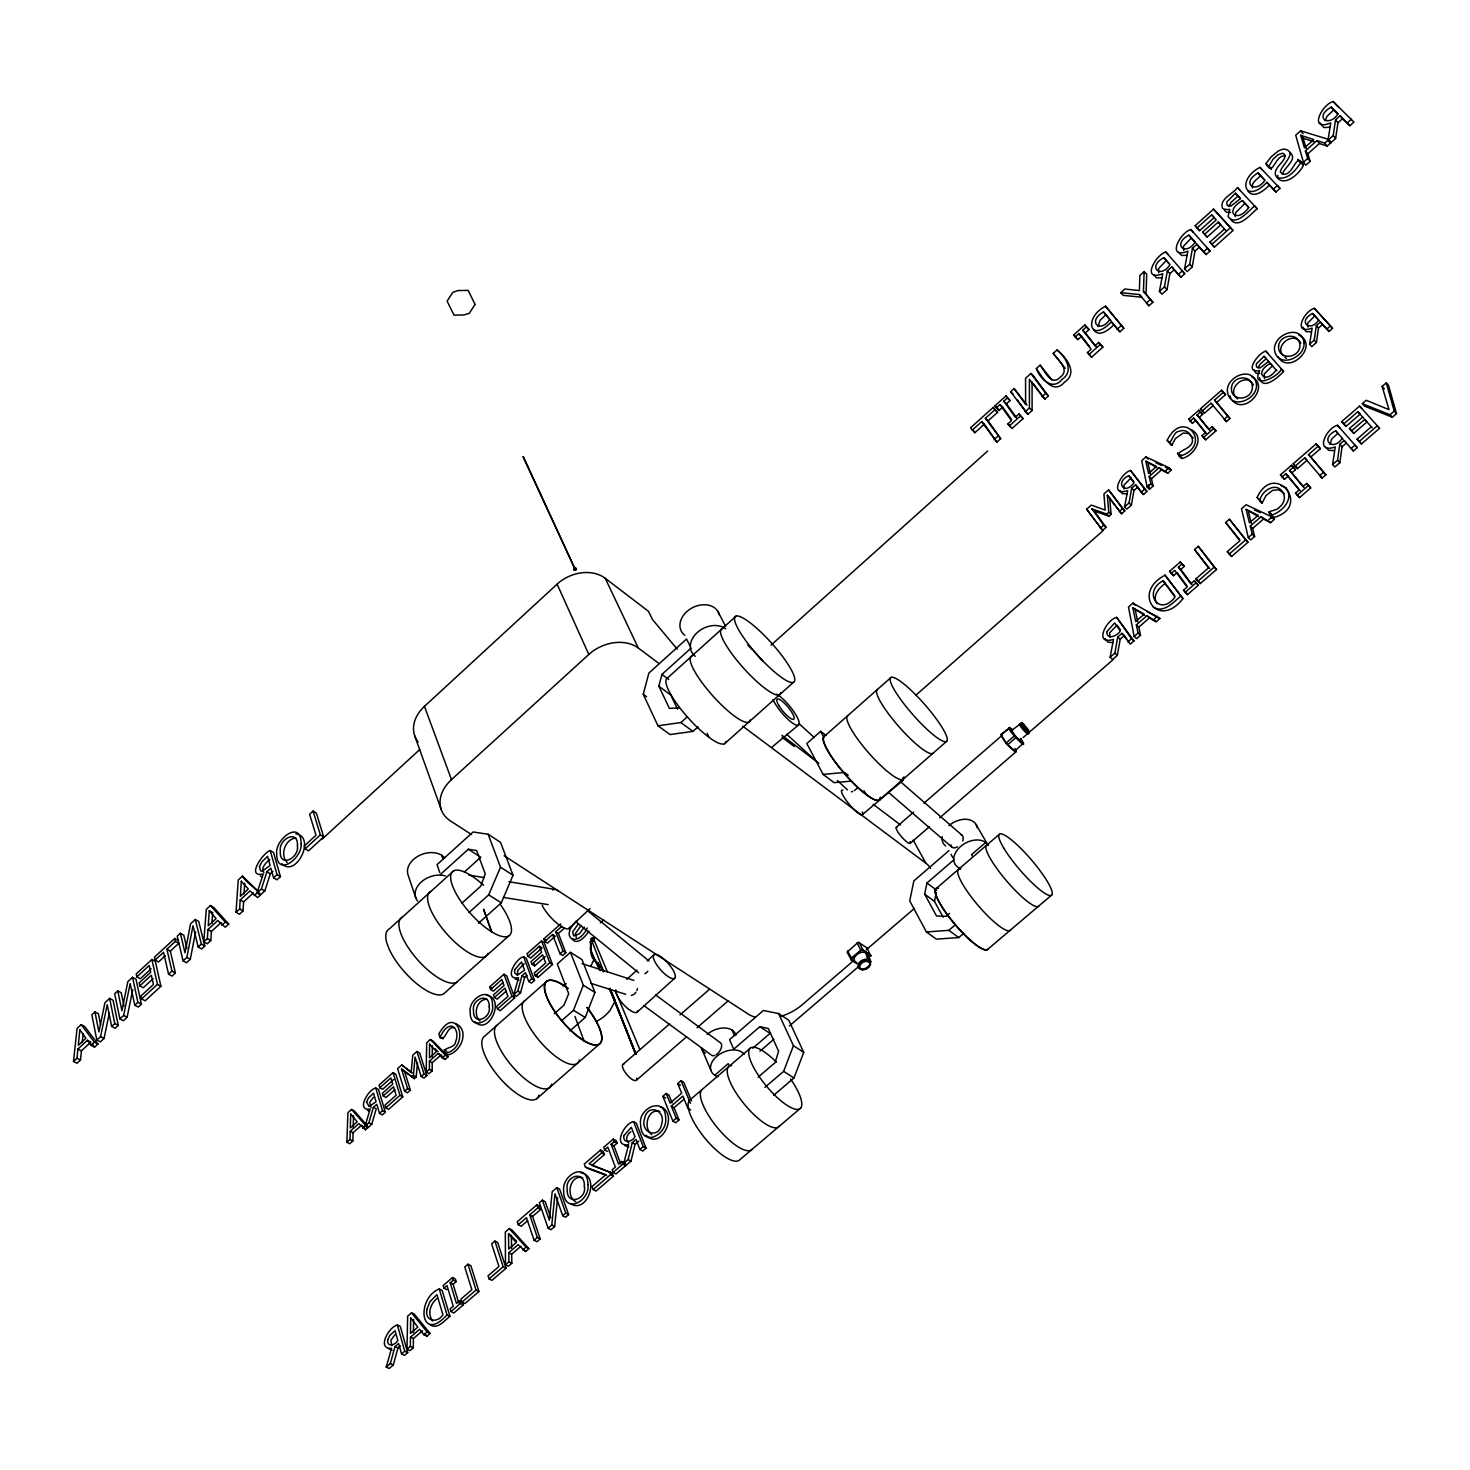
<?xml version="1.0" encoding="UTF-8"?>
<svg xmlns="http://www.w3.org/2000/svg" width="1470" height="1470" viewBox="0 0 1470 1470"><rect width="100%" height="100%" fill="white"/><g stroke="black" fill="none" stroke-linecap="round" stroke-linejoin="round"><path stroke-width="1.5" d="M432.198 1070.84L432.235 1062.681L440.926 1055.001L445.061 1059.466L448.129 1056.765L433.135 1041.128L430.379 1039.529L426.667 1042.818L426.208 1072.089L429.001 1073.67L432.198 1070.84L429.424 1069.26L429.46 1061.101L438.152 1053.402L440.926 1055.001M432.272 1057.114L432.345 1045.721M407.006 1349.258L410.369 1346.373L410.461 1337.149L419.611 1329.303L423.911 1334.76L426.851 1336.175L430.067 1333.419L414.466 1314.254L411.526 1312.82L407.631 1316.183L407.006 1349.258L409.965 1350.654L413.327 1347.788L413.401 1338.564L422.551 1330.717M413.456 1332.629L413.603 1319.38M867.778 959.543L867.741 961.601L869.156 960.388L865.591 951.862L867.778 959.543L870.865 961.582L869.45 962.795L870.387 960.259L867.686 953.332L866.988 953.956M365.497 1129.787L361.62 1125.175L353.057 1132.745L352.855 1140.977L349.695 1143.752L346.865 1142.264L350.007 1139.47L350.227 1131.238L358.79 1123.65L365.497 1129.787L371.763 1124.256L376.21 1108.839L373.398 1107.314L368.933 1122.731L362.667 1128.28M353.186 1127.435L353.517 1115.583M592.924 938.43L590.958 938.632L592.722 940.506M1325.076 120.797L1327.006 116.295L1333.639 110.066L1337.773 114.054M346.865 1142.264L347.912 1112.68L351.569 1109.446L354.38 1110.953L367.114 1125.505M1144.156 271.582L1143.439 291.299L1150.33 299.549L1146.416 303.059L1149.007 305.76L1152.903 302.25L1146.012 294L1146.729 274.302L1144.156 271.582L1139.875 275.441L1139.379 290.582L1124.77 289.02L1120.691 292.695L1123.282 295.378L1141.914 297.216L1139.323 294.514L1120.691 292.695M253.41 892.896L243.561 901.937L243.064 910.922L239.445 914.248L236.027 912.264L239.647 908.938L240.18 899.952L250.029 890.893L257.617 897.564L264.802 890.967L270.315 873.768L272.942 871.361M244.038 893.98L244.681 883.213M870.663 956.143L870.865 955.518M203.779 941.866L207.38 938.577L207.968 929.536L217.762 920.532L225.259 927.258L228.714 924.079L213.83 907.541L210.43 905.575L206.278 909.415L203.779 941.866L207.215 943.813L210.798 940.506L211.404 931.484L221.18 922.499M1258.099 367.941L1260.047 364.211L1266.24 358.625L1264.053 356.273L1256.28 363.935L1256.538 366.986L1260.011 367.996L1268.573 361.473M211.937 923.491L212.672 912.668L209.273 910.702L208.225 925.861L216.108 918.621L209.273 910.702M236.027 912.264L238.232 879.96L242.44 876.102L257.728 890.802M1020.566 738.381C1034.182 759.126 996.899 718.334 1012.83 729.984M1228.865 206.517L1231.052 202.401L1237.997 196.024L1240.496 198.707M412.335 1072.898L401.751 1064.923L397.598 1068.598L404.581 1091.218L407.374 1092.78L410.387 1090.115L407.594 1088.553L401.549 1069.057L414.356 1078.631L416.175 1077.014L417.48 1062.718M411.563 1077.069L413.382 1075.452L415.091 1057.059L421.228 1076.499L424.021 1078.061L426.851 1075.562L419.685 1053.053L416.91 1051.473L412.813 1055.111L411.104 1072.622L401.751 1064.923M1023.175 743.802L1014.98 736.341L1009.78 727.485M594.358 958.642L590.462 949.087L591.013 943.446L590.775 951.917M589.966 942.049C591.951 942.784 587.835 956.823 595.956 961.38M73.5 1061.45L77.01 1058.235L77.91 1049.029L87.447 1040.282L90.938 1042.083L81.42 1050.83L80.519 1060.035L77.01 1063.251L73.5 1061.45L77.102 1028.375L81.162 1024.645L84.635 1026.464L97.957 1044.049L94.594 1047.136L91.085 1045.317L87.447 1040.282M82.228 1042.689L83.129 1033.869M548.108 1228.203L551.783 1225.043L554.999 1193.769L562.698 1215.69L565.546 1217.234L568.614 1214.606L559.666 1189.248L556.818 1187.687L552.205 1191.655L549.321 1220.229L542.375 1200.126L539.343 1202.754L548.108 1228.203L550.956 1229.728L554.631 1226.586L557.608 1197.554M1332.592 464.538L1337.571 460.239L1339.758 444.326L1344.131 440.541L1346.41 443.003L1342.055 446.788L1339.868 462.683L1334.889 466.982L1332.592 464.538L1335.274 446.898C1313.978 454.377 1325.885 428.101 1337.479 425.271L1339.776 427.733M1309.586 344.2L1314.217 340.121L1316.348 325.605L1320.428 322.022L1329.009 331.448L1332.592 328.288L1314.327 308.351C1303.78 310.997 1292.185 335.583 1312.159 328.086L1309.586 344.2L1311.755 346.608L1316.403 342.528L1318.516 328.012L1322.577 324.429L1329.009 331.448M1324.746 143.141L1333.198 135.571L1335.532 119.842L1340.144 115.726L1349.883 125.722L1353.944 122.102L1333.161 101.522C1321.42 104.719 1308.153 132.3 1330.809 122.819L1327.961 140.275L1330.387 143.196L1331.269 142.406L1328.825 139.485L1300.638 130.793L1295.731 135.203L1303.431 162.251L1305.893 165.154L1310.138 161.351L1307.841 153.835L1305.397 150.951L1316.936 140.587L1324.746 143.141L1327.189 146.063L1335.624 138.492L1337.957 122.782L1342.551 118.666L1349.883 125.722M603.527 971.174L591.234 939.22L591.969 938.007L593.31 938.172L607.349 971.78M1110.126 657.274L1114.903 653.139L1117.733 636.988L1121.922 633.35L1130.338 644.117L1134.013 640.938L1116.63 617.345C1106.359 619.605 1093.11 645.569 1113.488 639.376L1110.126 657.274L1112.606 659.479L1117.365 655.344L1120.195 639.193L1124.385 635.573L1126.755 638.991M1184.563 268.845L1189.671 264.269L1192.446 248.338L1196.929 244.314L1206.098 254.586L1210.049 251.039L1190.865 229.559C1180.134 232.242 1165.82 259.786 1187.889 251.168L1184.563 268.845L1187.117 271.582L1192.225 267.025L1194.981 251.094L1199.465 247.07M1159.389 291.427L1164.46 286.87L1167.309 270.903L1171.774 266.897L1180.851 277.205L1184.783 273.696L1165.875 252.05C1155.31 254.641 1140.812 282.166 1162.788 273.714L1159.389 291.427L1161.961 294.147L1167.033 289.59L1169.881 273.64L1174.328 269.635M1124.568 506.911L1129.034 502.961L1131.661 488.224L1135.593 484.751L1143.531 494.471L1146.986 491.421L1130.559 470.492C1121.077 472.642 1108.398 497.044 1127.674 490.557L1124.568 506.911L1126.865 509.098L1131.349 505.166L1133.958 490.429L1137.89 486.974M183.07 960.884L186.874 957.393L192.993 925.751L198.174 947.011L201.611 948.959L204.789 946.037L198.726 921.433L195.308 919.503L190.53 923.895L185 952.78L180.351 933.266L177.227 936.169L183.07 960.884L186.506 962.795L190.31 959.304L195.583 931.907M124.013 1005.976L121.238 992.764L117.784 990.909L114.678 993.757L119.878 1018.875L123.37 1020.731L127.118 1017.277L132.741 989.696M943.17 917.298L934.479 901.386L936.28 892.51M119.878 1018.875L123.645 1015.439L130.168 983.595L134.781 1005.204L138.272 1007.06L141.396 1004.175L135.993 979.185L132.539 977.311L127.817 981.666L121.918 1010.735L117.784 990.909M949.565 913.44L946.257 916.269L936.537 916.03L924.648 894.128L926.927 883.011L954.03 859.711M573.778 569.423L574.935 568.082M96.818 1040.043L100.566 1036.626L107.236 1004.69L111.646 1026.428L115.138 1028.265L118.261 1025.398L113.08 1000.261L109.625 998.406L104.94 1002.742L98.894 1031.885L94.944 1011.948L91.857 1014.778L96.818 1040.043L100.328 1041.862L104.058 1038.445L109.368 1012.922M870.571 956.253L870.534 954.894L861.861 949.381L851.038 958.256L851.369 959.947L847.051 952.156L858.241 942.233L867.006 947.838L866.657 949.436M623.831 1163.211L628.168 1159.499L632.247 1142.704L636.051 1139.434L639.909 1149.43L642.721 1151.047L646.047 1148.18L636.326 1123.245L633.533 1121.61C624.144 1123.062 612.126 1147.298 628.554 1144.634L623.831 1163.211L626.661 1164.828L630.979 1161.116L635.04 1144.322L638.844 1141.069M679.25 707.952L669.383 708.375L658.854 686.214L661.941 674.418L691.084 648.105M698.048 726.823L692.94 731.399L670.026 734.541L657.954 725.776L643.254 694.281L648.876 673.076L686.563 639.009L690.183 646.286M513.82 994.62L517.826 991.092L521.942 975.786L525.47 972.681L528.704 981.464L531.442 983.118L534.529 980.398L526.352 958.458L523.651 956.768C515.639 958.036 503.365 980.637 518.542 977.697L513.82 994.62L516.54 996.293L520.545 992.746L524.661 977.458L527.013 975.382M386.224 1367.1L390.34 1363.554L395.007 1346.575L398.627 1343.47L401.549 1353.944L404.507 1355.34L407.704 1352.602L400.318 1326.418L397.378 1325.021C388.852 1326.638 376.265 1349.46 391.553 1348.321L386.224 1367.1L389.201 1368.478L393.317 1364.95L397.966 1347.972L400.373 1345.895M522.989 456.729L575.211 569.441L523.412 456.711M254.218 895.579L261.421 888.964L266.934 871.747L270.866 868.145L273.585 877.792L276.966 879.813L280.421 876.634L273.567 852.545L270.223 850.505C264.085 851.7 245.031 877.902 263.24 874.025L256.938 893.062L260.337 895.065C259.933 891.151 245.435 882.276 242.44 876.102M1259.772 500.7C1261.499 490.3 1277.062 480.874 1283.292 493.13C1285.864 497.834 1283.733 503.677 1279.764 506.911C1275.335 512.754 1262.326 508.877 1273.773 517.532C1312.894 506.544 1274.214 460.33 1257.126 497.448L1262.105 503.089L1265.982 495.629L1272.542 490.374L1278.661 489.73L1284.21 493.424M1179.748 456.251C1214.146 445.63 1183.662 406.675 1167.18 440.247C1171.443 447.854 1172.509 431.114 1179.179 431.353C1183.571 429.075 1188.918 431.555 1190.92 435.855C1199.63 450.316 1168.246 450.224 1182.009 458.511C1194.063 455.718 1205.676 437.619 1191.49 429.773M1169.495 443.187L1171.755 445.447L1175.412 438.556L1183.313 432.988L1188.771 433.577L1193.181 438.133M1282.685 173.625C1284.67 166.955 1297.992 159.385 1290.054 152.457M764.933 1087.341L783.62 1071.373L793.433 1045.685L778.604 1013.565L763.371 1010.496L729.543 1039.639L733.714 1049.176L759.825 1026.721L768.277 1028.467L778.622 1051.215L775.039 1062.7L758.097 1077.179M773.643 1095.315L793.984 1077.969L803.722 1052.355L788.82 1020.272L778.604 1013.565M569.901 1030.874L585.207 1017.479L594.946 992.452L582.01 959.634L570.47 952.339L557.295 963.989L568.706 993.702L563.947 1005.223L554.282 1013.73M561.558 1020.768L573.484 1010.313L583.314 985.194L570.47 952.339M1268.757 166.386L1273.222 158.98L1278.165 154.626L1282.869 153.174L1285.184 155.195C1284.798 162.802 1274.104 166.606 1275.372 174.783C1282.41 189.207 1299.021 174.562 1303.467 165.283C1295.695 150.16 1294.059 176.437 1282.667 174.177L1280.315 172.137C1281.031 165.118 1298.782 152.145 1284.394 149.04A12.826 8.011 -40.4 0 0 1278.091 151.171L1271.366 156.647L1265.982 163.519C1273.277 178.348 1274.802 153.872 1285.331 156.059M454.653 1027.751C446.402 1025.417 446.035 1041.862 440.026 1037.489C442.341 1032.712 445.649 1025.876 451.896 1026.152C457.537 1028.577 457.868 1036.644 455.626 1041.624C455.204 1049.139 441.257 1046.713 445.226 1053.31L448.001 1054.89C460.827 1052.281 469.812 1030.837 456.398 1023.928M478.43 923.27L501.288 902.837L513.03 875.256L500.553 842.365L488.15 834.28L473.138 831.965L437.013 864.636L439.75 872.463M469.04 912.466L488.683 894.862L500.517 867.19L488.15 834.28M574.421 568.614L573.943 570.029L575.284 570.268M576.295 569.643L575.909 568.265M576.497 569.717L575.303 568.21M590.995 965.9L594.174 959.01L600.128 970.733M584.399 927.147L579.419 933.762L573.667 935.912L572.602 931.998L578.169 924.097M594.413 941.094L593.457 940.984M870.644 955.647L866.896 947.746M577.287 920.514C558.453 936.721 577.067 949.363 587.247 927.919M1301.005 162.398C1296.025 169.73 1287.904 180.534 1277.724 177.576L1277.669 175.389M588.974 931.043C586.015 935.857 577.177 946.294 572.032 938.852M594.064 939.771L594.909 937.786L592.759 938.338M580.852 925.824L575.303 933.707L576.369 937.639M591.822 939.165L590.481 941.7L592.612 941.149M1016.064 737.462L1007.63 744.812L1006.086 743.048L1000.923 734.43L1009.982 727.632M373.38 1097.355L369.595 1102.408L371.083 1107.829M394.879 1334.797L390.873 1340.144L391.81 1345.803M630.851 1131.735C627.175 1134.068 624.511 1140.169 628.921 1143.145M568.798 928.581L590.021 908.552M870.35 955.188L861.751 949.877L851.259 959.855M590.977 951.77L595.644 961.545L601.708 967.756L595.644 961.527L597.922 962.795M418.105 741.982A36.971 27.893 -20.8 0 1 424.462 706.353L557.112 584.16A35.133 27.14 -24.5 0 1 605.236 578.298L648.454 611.299L652.459 619.495L677.155 649.097M153.156 978.634L143.27 987.73L139.797 985.855L151.373 975.216L153.431 984.496L140.991 995.943L141.635 998.92L145.107 1000.794L160.928 986.26L155.324 961.398L151.888 959.487L136.214 973.93L136.839 976.87L140.293 978.744L151.098 968.803M178.09 940.433L174.673 938.503L154.423 957.172L155.067 960.075L158.503 961.968L165.265 955.757M313.055 811.054L309.6 814.233L315.995 835.236L304.308 845.967L305.154 848.815L308.516 850.873L323.694 836.944L316.381 813.13L313.055 811.054L320.35 834.868L323.694 836.944M136.839 976.87L149.205 965.496L150.712 972.276L139.172 982.897L139.797 985.855M155.067 960.075L163.537 952.284L168.554 974.187L172.008 976.098L175.389 972.993L170.318 951.108L166.882 949.216L175.353 941.406L174.673 938.503M170.318 951.108L178.789 943.317L175.353 941.406M269.8 859.454C266.272 862.541 260.337 867.576 263.902 872.684M437.435 1298.175C430.526 1303.247 426.906 1313.904 432.768 1321.071M91.085 1045.317L94.447 1042.23L97.957 1044.049M111.646 1026.428L114.77 1023.561L109.625 998.406M134.781 1005.204L137.923 1002.319L132.539 977.311M141.635 998.92L157.474 984.385L151.888 959.487M168.554 974.187L171.953 971.082L166.882 949.216M198.174 947.011L201.353 944.089L195.308 919.503M221.841 925.291L225.296 922.113L228.714 924.079M273.585 877.792L277.04 874.613L270.223 850.505M305.154 848.815L320.35 834.868M322.15 839.094L419.74 749.571M471.539 834.592L450.408 820.885A38.147 28.114 -21.1 0 1 451.492 779.614L588.808 654.462A36.272 27.379 -24.7 0 1 638.329 648.049L658.468 663.117M626.771 979.387L636.969 970.145M647.167 960.884L653.985 954.728M440.43 874.411L468.324 849.237L476.629 850.56L485.229 873.897L480.745 886.226L462.003 903.058M453.954 870.607L389.311 928.93A42.465 15.711 48.4 0 0 402.357 969.391A42.465 15.711 48.4 0 0 443.683 993.849L508.877 935.784M736.121 616.095L667.784 677.743A43.659 10.547 48.2 0 0 689.614 719.455A43.659 10.547 48.2 0 0 726.088 741.339M464.41 871.967L480.763 857.23L468.324 849.237M637.135 1012.15L674.675 978.285A15.674 4.961 48.4 0 0 662.437 957.907A15.674 4.961 48.4 0 0 655.822 963.383A15.674 4.961 48.4 0 0 674.675 978.285M981.648 421.688L996.88 442.102L1000.666 438.703L988.097 420.824L997.579 412.298L993.224 407.41L970.531 427.825L974.886 432.713L984.349 424.205L981.648 421.688L972.166 430.214M996.421 407.87L1000.041 404.617L1002.724 407.153L999.104 410.406L994.97 405.83L1005.958 395.944L1010.092 400.52L1006.491 403.772L1016.707 417.994M1032.069 381.943L1032.105 410.534L1027.824 414.356L1010.607 391.755L1014.135 388.594L1027.034 405.205M1032.105 410.534L1029.423 407.962L1029.404 379.37L1044.784 399.142L1048.367 395.944L1033.594 376.044L1030.929 373.472L1025.564 378.304L1025.637 404.397L1014.135 388.594M1040.154 365.166C1044.435 370.918 1051.564 386.757 1060.237 377.22C1070.454 369.944 1057.922 359.544 1053.218 353.406L1057.022 349.989C1066.099 357.026 1074.221 371.451 1061.965 379.481C1052.483 391.222 1040.19 379.021 1036.368 368.584L1040.154 365.166L1052.116 380.142M1075.231 336.979L1078.906 333.672L1081.534 336.299L1077.859 339.607L1073.688 334.995L1084.842 324.962L1089.013 329.574L1085.356 332.863L1096.216 346.681M1105.587 306.293C1083.721 316.785 1088.976 344.697 1111.485 321.856L1119.938 331.797L1123.833 328.325L1105.587 306.293L1123.833 328.325M1197.113 227.887L1211.611 214.84L1214.128 217.633L1199.649 230.661L1195.165 225.7L1213.559 209.144L1232.999 230.478L1214.404 247.144L1209.865 242.146L1224.492 229.026M1257.199 208.777L1237.501 187.59C1233.348 193.709 1218.612 199.24 1222.654 208.519C1231.419 211.956 1230.537 204.697 1228.038 216.457C1235.737 227.335 1248.765 210.504 1254.7 205.947L1257.199 208.777C1251.264 213.352 1238.236 230.147 1230.555 219.269M1279.947 188.399L1259.992 167.359C1236.49 179.322 1244.667 205.377 1266.938 182.298L1275.96 191.982L1279.947 188.399L1277.467 185.532L1273.479 189.134M1000.041 404.617L1011.489 420.64L1007.832 423.911L1012.021 428.523L1023.12 418.564L1018.949 413.952L1015.292 417.223L1003.808 401.236L1007.428 397.966L1005.958 395.944M1078.906 333.672L1091.089 349.235L1087.396 352.561L1091.585 357.21L1102.868 347.104L1098.66 342.437L1094.948 345.762L1082.728 330.236L1086.403 326.928L1084.842 324.962M1000.666 438.703L985.396 418.307L994.896 409.762L993.224 407.41M1103.511 311.952C1086.991 320.974 1099.634 334.094 1109.721 319.651L1103.511 311.952L1111.081 320.772M1163.836 257.691C1147.151 266.254 1160.032 279.539 1169.973 264.802L1163.836 257.691L1168.834 263.259M1188.844 235.182C1171.994 243.928 1185.206 256.974 1195.092 242.238L1188.844 235.182L1196.378 243.597M1235.498 193.213L1226.788 201.904L1227.064 205.194L1230.904 206.076L1240.496 198.56L1235.498 193.213L1237.997 196.024M1258.008 172.982C1240.533 183.015 1255.233 194.573 1264.953 180.222L1258.008 172.982L1264.659 180.167M1331.214 107.126C1313.463 116.773 1328.586 128.404 1338.104 113.76L1331.214 107.126L1333.639 110.066M1106.101 314.598L1100.056 320.35L1098.035 326.579M1166.39 260.411L1158.452 268.698L1158.746 272.85M1191.38 237.956L1183.405 246.262L1183.736 250.415M1260.488 175.812C1257.456 179.175 1250.952 182.537 1252.385 187.903M1204.628 234.281L1218.207 222.099L1220.725 224.892L1207.164 237.056L1204.628 234.281L1202.662 232.076L1216.223 219.894L1211.611 214.84M1242.389 200.6C1223.132 211.386 1237.023 224.304 1248.765 207.417L1242.389 200.6L1248.71 207.509M1244.888 203.43L1235.664 212.599L1235.131 216.568M1114.095 324.521C1109.574 329.353 1098.586 338.302 1093.662 329.445M1275.96 191.982L1269.418 185.147C1264.512 190.144 1253.653 199.369 1247.828 190.916M1307.841 153.835L1319.38 143.509L1327.189 146.063M1303.467 165.283L1297.734 159.624M994.161 439.567L997.965 436.167M1009.32 425.988L1020.437 416.01L1018.949 413.952M1025.141 411.802L1029.423 407.962M1042.12 396.569L1045.703 393.354L1030.929 373.472M1088.958 354.564L1100.24 344.458L1098.66 342.437M1119.938 331.797L1117.329 329.133L1121.224 325.642M1171.774 266.897L1178.297 274.467L1182.229 270.939L1184.783 273.696M1196.929 244.314L1203.562 251.811L1207.513 248.265L1210.049 251.039M1230.482 227.685L1211.868 244.369L1209.865 242.146M1303.431 162.251L1307.675 158.448L1305.397 150.951M1347.457 122.782L1351.518 119.144M657.954 725.776L680.886 722.56L687.409 716.717M771.052 645.146L987.601 451.088M724.545 743.728L793.469 682.337A43.953 9.243 48.1 0 0 757.877 629.27A43.953 9.243 48.1 0 0 742.626 636.198A43.953 9.243 48.1 0 0 793.469 682.337M373.398 1107.314L376.816 1104.301L379.517 1113.396L382.329 1114.921L385.324 1112.275L378.543 1089.527L375.75 1088.002C368.235 1089.343 355.648 1111.118 370.146 1109.115L365.056 1126.167L367.867 1127.692M394.897 1089.674L386.04 1097.502L383.229 1095.958L393.574 1086.808L396.147 1095.26L385.011 1105.109L385.82 1107.81L388.631 1109.354L402.78 1096.84L395.834 1074.203L393.041 1072.641L379.021 1085.08L379.811 1087.745L382.623 1089.288L393.666 1079.513M502.997 982.585L493.314 991.166L490.594 989.512L489.675 986.921L504.008 974.206L506.727 975.86L514.702 997.909L500.241 1010.698L497.503 1009.063L496.566 1006.417L507.94 996.348L504.982 988.134L494.416 997.487L497.154 999.122L506.213 991.111M545.315 956.492L534.676 965.919L531.975 964.228L542.614 954.802L545.701 962.942L534.235 973.085L535.209 975.712L537.928 977.385L552.518 964.504L544.176 942.656L541.475 940.965L527.032 953.773L527.987 956.345L530.688 958.036L542.081 947.948L539.38 946.257L527.987 956.345M544.782 941.443L552.573 934.534L555.274 936.243L547.483 943.152L544.782 941.443L543.808 938.889L560.768 923.84M379.811 1087.745L390.873 1077.951L392.747 1084.143L382.421 1093.276L383.229 1095.958M490.594 989.512L501.895 979.498L504.045 985.525L493.497 994.878L494.416 997.487M552.573 934.534L560.015 953.773L562.716 955.482L565.821 952.725L563.12 951.035L555.66 931.796L561.908 926.265M524.22 963.659L517.789 970.347L517.403 974.536M565.821 952.725L558.361 933.505L564.59 927.974M1022.128 725.371L1023.561 724.085L1021.926 722.725L1012.536 729.745M379.517 1113.396L382.512 1110.732L375.75 1088.002M385.82 1107.81L399.969 1095.297L393.041 1072.641M404.581 1091.218L407.594 1088.553M421.228 1076.499L424.058 1074L416.91 1051.473M426.208 1072.089L429.424 1069.26M438.152 1053.402L442.286 1057.886L445.355 1055.166L448.129 1056.765M497.503 1009.063L511.983 996.256L504.008 974.206M528.704 981.464L531.809 978.726L523.651 956.768M535.209 975.712L549.798 962.813L541.475 940.965M560.015 953.773L563.12 951.035M600.311 922.866L603.692 919.889M826.085 735.478L820.664 731.325L806.828 743.544L823.108 774.396L834.06 782.646L851.222 781.14M547.005 981.133L484.604 1036.221A40.719 15.012 49.5 0 0 502.06 1080.542A40.719 15.012 49.5 0 0 539.012 1095.113M891.022 677.468L824.284 736.378A42.097 9.022 48.8 0 0 847.786 777.446A42.097 9.022 48.8 0 0 880.254 797.53M1094.25 511.027L1106.083 527.381L1102.647 530.394L1086.642 509.245L1091.365 505.074L1105.183 510.108L1103.933 493.975L1108.601 489.859L1124.826 510.917L1121.592 513.747L1107.314 495.261L1108.747 512.203L1111.081 514.39L1108.986 516.209L1094.25 511.027L1091.916 508.841L1106.671 514.022L1108.986 516.209M1145.938 456.913L1141.694 460.661L1147.17 487.029L1149.466 489.253L1153.123 486.037L1151.469 478.724L1149.191 476.482L1159.132 467.717L1167.823 473.12L1171.333 470.032L1169.054 467.772L1145.938 456.913L1148.217 459.154M1206.264 433.319L1195.808 420.365L1192.482 423.305L1188.734 419.152L1198.859 410.222L1202.607 414.375L1199.281 417.296L1197.039 415.018L1200.365 412.078L1202.607 414.375M1200.476 408.807L1204.463 413.235L1213.246 405.5L1211.004 403.184L1202.221 410.938L1200.476 408.807L1221.533 390.23L1225.521 394.658L1216.719 402.431L1214.496 400.116L1223.297 392.343L1221.533 390.23M1268.004 353.517L1265.817 351.146C1258.467 352.726 1242.977 373.729 1259.68 370.532C1250.327 390.23 1278.386 377.22 1281.381 369.007L1283.586 371.359C1279.396 376.449 1262.362 391.571 1259.57 377.68M1190.222 421.008L1193.566 418.086L1195.808 420.365M1128.721 475.637C1114.26 482.472 1124.862 495.904 1134.031 482.674L1128.721 475.637L1133.664 481.37M1312.6 313.459C1297.091 321.269 1309.843 333.267 1318.645 320.074L1312.6 313.459L1319.288 320.827M1131.018 477.86L1123.999 485.1L1124.238 489.014M1314.768 315.866L1307.547 323.308L1307.988 327.112M1264.494 378.58L1264.255 373.894L1272.487 365.81L1270.301 363.457C1253.175 372.498 1265.413 385.232 1276.052 370.072M1106.671 514.022L1108.747 512.203M1151.469 478.724L1161.41 469.959L1167.823 473.12M1197.039 415.018L1208.836 429.571L1212.199 426.612L1215.966 430.802L1205.749 439.787L1201.964 435.616L1205.326 432.658L1193.566 418.086M1177.433 453.293L1179.693 455.553L1181.604 455.038M1100.313 528.226L1103.749 525.194L1106.083 527.381M1119.276 511.542L1122.51 508.712L1124.826 510.917M1135.593 484.751L1141.235 492.248L1144.689 489.198L1146.986 491.421M1147.17 487.029L1150.826 483.814L1149.191 476.482M1165.545 470.878L1169.054 467.772M1203.489 437.49L1213.724 428.505L1215.966 430.802M1229.986 418.491L1227.744 416.175L1224.216 419.262L1226.458 421.578L1229.986 418.491L1216.719 402.431M1326.84 329.023L1330.423 325.881M915.608 695.439L1102.941 530.799M536.881 1098.623L599.797 1043.755M879.336 800.029L946.643 741.358A42.373 7.809 48.7 0 0 910.206 689.467A42.373 7.809 48.7 0 0 899.346 697.607A42.373 7.809 48.7 0 0 946.643 741.358M1132.984 603.123L1128.482 607.037L1134.178 636.437L1136.641 638.66L1140.536 635.279L1138.827 627.12L1136.365 624.879L1146.967 615.691L1156.192 621.736L1159.922 618.484L1132.984 603.123L1135.428 605.346M1165.048 575.229C1131.036 592.759 1158.654 630.171 1182.946 598.566L1165.048 575.229L1182.946 598.566M1187.025 585.997L1177.102 572.62L1173.556 575.689L1169.587 571.297L1180.336 561.926L1184.324 566.336L1180.796 569.423L1178.389 567.126L1181.917 564.057L1184.324 566.336M1194.577 549.541L1198.289 546.325L1216.535 569.478L1200.255 583.572L1195.974 578.794L1208.505 567.916L1194.577 549.541L1209.645 568.559M1225.668 522.511L1229.398 519.278L1247.975 542.246L1231.603 556.432L1227.303 551.636L1239.908 540.703L1225.668 522.511L1239.688 539.729M1300.16 490.704L1288.106 476.17L1284.486 479.312L1280.462 474.865L1291.45 465.31L1295.474 469.757L1291.873 472.899L1289.539 470.492L1293.159 467.35L1295.474 469.757M1295.18 466.155L1304.735 457.868L1307.032 460.294L1297.514 468.562L1293.196 463.785L1316.054 443.922L1320.372 448.699L1310.817 457.005L1308.502 454.579L1318.075 446.255L1316.054 443.922M1343.727 423.966L1357.839 411.692L1360.099 414.173L1346.005 426.429L1341.669 421.633L1359.585 406.069L1361.845 408.55M1362.341 403.662L1366.236 400.281L1389.003 409.652L1382.149 386.426L1386.265 382.861L1388.507 385.379L1396.5 413.621L1392.329 417.241L1364.601 406.161L1362.341 403.662L1390.069 414.742L1392.329 417.241M1171.149 573.41L1174.695 570.342L1187.08 587.063L1183.515 590.15L1187.521 594.597L1198.399 585.17L1194.375 580.724L1190.81 583.829L1178.389 567.126M1282.171 476.923L1285.772 473.781L1288.106 476.17M1163.119 580.815C1142.043 591.62 1159.224 617.804 1175.026 597.096L1163.119 580.815L1174.806 595.736M1330.111 444.473L1331.655 439.034L1337.939 433.301L1335.66 430.839C1319.086 438.832 1332.665 452.503 1342.202 438.336M1165.526 583.094C1159.518 587.596 1151.543 595.828 1157.092 603.619M1351.518 430.894L1364.73 419.428L1367.008 421.908L1353.796 433.356L1349.46 428.542L1362.653 417.094M1001.107 734.908L1009.688 727.87M622.913 1064.445L669.622 1023.892M680.004 1014.888L709.422 989.365M896.296 827.187L913.605 812.157M924.005 803.134L1001.952 735.478M1250.253 526.113L1261.076 516.723L1270.631 522.64L1274.453 519.333L1272.101 516.962L1246.119 504.743L1241.507 508.749L1248.287 537.579L1250.658 539.931L1254.627 536.476L1252.605 528.465L1250.253 526.113L1252.275 534.125L1254.627 536.476M1138.827 627.12L1149.411 617.933L1156.192 621.736M1252.605 528.465L1263.428 519.094L1270.631 522.64M1006.086 743.048L1014.557 735.735M1359.585 406.069L1379.54 428.303L1361.44 443.977L1357.086 439.144L1371.326 426.796M1268.794 511.891L1271.421 514.022M1308.943 485.853L1310.689 487.948L1299.59 497.558L1295.529 493.056L1299.168 489.896L1285.772 473.781M1310.689 487.948L1306.628 483.446L1302.971 486.607L1289.539 470.492M1127.876 641.912L1131.551 638.715L1134.013 640.938M1134.178 636.437L1138.074 633.055L1136.365 624.879M1153.748 619.495L1157.496 616.242M1180.52 596.287C1173.354 602.369 1163.597 613.541 1153.233 607.165M1185.114 592.318L1195.992 582.892L1198.399 585.17M1197.829 581.293L1214.128 567.163L1216.535 569.478M1229.214 554.098L1245.604 539.913L1247.975 542.246M1248.287 537.579L1252.275 534.125M1268.279 520.27L1272.101 516.962M1297.257 495.151L1308.373 485.523L1306.628 483.446M1325.903 474.773L1323.588 472.329L1319.766 475.637L1322.081 478.062L1325.903 474.773L1310.817 457.005M1359.162 441.514L1377.28 425.822L1379.54 428.303M1390.069 414.742L1394.24 411.122L1386.265 382.861M1357.214 447.652L1354.936 445.189L1351.095 448.515L1353.374 450.978L1357.214 447.652L1337.479 425.271M1023.157 737.554L1112.882 659.865M1007.63 744.812L1015.017 750.858L1023.487 743.085M636.289 1080.321L686.563 1036.809M696.982 1027.824L728.183 1000.813M910.242 843.321L929.334 826.801M939.753 817.779L1016.119 751.703M439.254 1288.951C415.826 1298.322 420.144 1344.315 447.009 1314.933L439.254 1288.951L442.158 1290.403L449.949 1316.367C444.565 1320.225 437.895 1329.707 430.342 1324.911M458.769 1302.843L453.109 1284.284L456.178 1281.656L455.369 1279.029L452.466 1277.559L443.168 1285.57L443.958 1288.198L446.88 1289.649M467.974 1264.218L464.777 1266.956L471.852 1289.741L461.029 1299.021L461.966 1302.108L476.023 1290.035L467.974 1264.218L470.878 1265.688L478.944 1291.505L464.887 1303.559L459.559 1300.803L456.472 1303.467L450.206 1282.832L453.274 1280.186L452.466 1277.559M494.857 1241.066L491.642 1243.822L498.936 1266.478L488.058 1275.813L489.032 1278.882L491.936 1280.352L506.066 1268.243L497.724 1242.554L494.857 1241.066L503.181 1266.754L506.066 1268.243M505.496 1264.77L508.914 1261.811L508.767 1252.697L518.101 1244.686L525.599 1251.485L528.888 1248.655L512.148 1230.151L509.281 1228.626L505.312 1232.044L505.496 1264.77L508.381 1266.258L511.817 1263.318L511.652 1254.204L520.986 1246.193M518.285 1224.73L526.462 1217.693L534.088 1240.221L536.954 1241.746L540.225 1238.953L532.563 1216.443L540.758 1209.387L539.729 1206.411L536.881 1204.867L517.293 1221.735L518.285 1224.73L521.152 1226.256L527.693 1220.633M585.391 1167.033L605.861 1174.677L592.061 1186.529L593.163 1189.542L595.993 1191.104L613.394 1176.202L612.218 1173.078L591.877 1165.398L604.482 1154.538L603.38 1151.598L600.587 1149.999L584.288 1164.038L585.391 1167.033L588.202 1168.632L606.632 1175.504M620.726 1163.854L613.927 1145.902L617.088 1143.182L616.114 1140.646L613.321 1139.029L603.711 1147.298L604.666 1149.834L607.477 1151.433M690.661 1109.942L687.886 1108.27L682.888 1096.105L671.294 1106.065L674.068 1107.737L679.011 1119.919L675.649 1122.786L672.874 1121.132L662.86 1096.344L666.186 1093.496L668.942 1095.15L672.084 1102.886M666.186 1093.496L670.1 1103.143L681.676 1093.202L677.707 1083.555L681.051 1080.689L683.807 1082.361L691.47 1100.883M948.94 850.671L913.881 880.879L909.728 900.853L926.394 931.962L936.316 939.128L958.752 937.584L963.75 933.321M443.958 1288.198L447.027 1285.57L453.256 1306.224L450.169 1308.87L450.978 1311.534L453.899 1312.986L463.289 1304.919L462.48 1302.255M604.666 1149.834L607.827 1147.114L615.342 1167.088L612.163 1169.826L613.137 1172.398L615.948 1173.997L625.65 1165.692L624.658 1163.101L621.847 1161.502L618.668 1164.24L611.116 1144.285L614.276 1141.565L613.321 1139.029M540.225 1238.953L537.358 1237.428L529.714 1214.9L537.91 1207.844L536.881 1204.867M600.587 1149.999L601.689 1152.939L589.066 1163.817L612.218 1173.078M674.068 1107.737L683.991 1099.211M714.769 1075.213L728.256 1063.637L728.808 1064.923M985.672 842.512L971.523 854.676L972.203 855.871M750.196 1048.22L689.687 1100.185A38.955 12.734 50.6 0 0 705.931 1139.415A38.955 12.734 50.6 0 0 739.924 1159.646L800.893 1107.902M935.802 888.854L999.269 834.354M854.07 960.241L802.271 1004.708A40.866 27.544 -25.6 0 1 780.919 1016.34M866.161 949.859L914.487 908.35M752.732 1048.257L770.096 1033.355L759.825 1026.721M401.549 1353.944L404.746 1351.206L397.378 1325.021M423.911 1334.76L427.127 1331.985L430.067 1333.419M450.978 1311.534L460.367 1303.467L459.559 1300.803M489.032 1278.882L503.181 1266.754M522.714 1249.978L526.021 1247.148L528.888 1248.655M534.088 1240.221L537.358 1237.428M562.698 1215.69L565.766 1213.044L556.818 1187.687M593.163 1189.542L610.564 1174.603L609.388 1171.48M613.137 1172.398L622.839 1164.075L621.847 1161.502M639.909 1149.43L643.254 1146.563L633.533 1121.61M672.874 1121.132L676.237 1118.247L671.294 1106.065M759.99 1051.179L773.826 1039.308M789.39 1025.95L858.609 966.598M926.394 931.962L948.848 930.345L955.537 924.63M1051.877 894.881L987.913 949.179A39.892 8.71 49.6 0 1 952.78 921.892A39.892 8.71 49.6 0 1 938.227 888.229M862.375 814.637L902.966 780.386M772.062 747.036L798.43 725.114M599.209 966.157L601.469 967.866M595.809 961.453L593.953 958.844M562.551 985.892L566.244 983.669M596.25 1021.705L601.542 1018.434A33.02 22.748 -27.5 0 0 610.27 1010.092L615.213 1000.758L609.168 988.74M601.597 967.774L603.398 971.964M574.678 568.412L575.707 567.99M1271.421 515.162C1282.318 512.001 1294.758 498.624 1285.791 487.617M445.226 1053.31C471.649 1047.981 457.501 1001.401 438.85 1033.906L440.026 1037.489M575.174 570.489L574.053 569.662M1329.799 127.284L1323.882 127.578L1320.189 123.021M1187.154 255.339L1181.568 255.412L1178.536 252.325M1162.09 277.83L1156.559 277.867L1153.601 274.743M1311.313 331.724L1306.095 331.65L1302.843 327.185M1230.555 212.397L1226.568 212.305L1224.345 210.081M1334.319 450.592L1328.715 450.316L1325.554 447.009M1127.122 493.883L1122.271 493.553L1119.699 490.447M823.108 774.396L844.552 772.448L848.208 775.223M1259.661 373.472L1256.078 373.196L1253.781 369.687M1112.919 642.666L1107.792 642.059L1105.072 638.513M295.782 833.802C316.436 836.687 296.058 878.435 281.744 863.68M486.588 995.355C506.066 997.909 488.738 1036.35 475.03 1021.797M295.837 838.029C285.162 838.911 279.539 855.025 287.22 862.541M518.928 980.141L515.253 979.094M580.926 1172.784C600.587 1175.982 587.486 1214.551 570.452 1203.709M486.846 999.196C476.684 999.343 472.697 1014.741 480.065 1021.044M628.774 1146.949L624.676 1145.589M503.475 897.435L548.126 904.601M468.801 875.036L484.402 877.645M508.914 881.724L555.715 889.534M392.141 1350.287L388.521 1348.615M1280.995 485.559L1285.938 487.82M590.977 983.393L625.687 994.29M1300.693 135.314L1313.776 139.558L1304.478 147.9L1300.693 135.314L1303.137 138.217L1306.279 148.709M582.046 963.64L633.901 980.398M1303.137 138.217L1314.033 141.763M660.122 1106.561C679.489 1113.213 661.132 1151.249 646.138 1135.263M261.954 876.984L260.337 875.973M659.883 1111.412C647.737 1107.829 642.537 1128.188 651.816 1134.638M390.34 1363.554L393.317 1364.95M1155.916 462.774L1161.704 465.494M1165.545 467.313L1171.333 470.032M1254.461 509.925L1260.451 512.736M1270.447 517.44L1274.453 519.333M395.007 1346.575L397.966 1347.972M404.746 1351.206L407.704 1352.602M410.369 1346.373L413.327 1347.788M410.461 1337.149L413.401 1338.564M1246.101 509.428L1258.155 515.308L1249.445 522.861L1246.101 509.428L1258.504 516.687M1145.828 461.212L1156.541 466.449L1148.529 473.524L1145.828 461.212L1157.037 467.827M447.009 1314.933L449.949 1316.367M851.589 958.311L847.602 950.943M460.367 1303.467L463.289 1304.919M575.872 1201.762C565.215 1196.562 570.139 1173.924 582.708 1177.801M450.206 1282.832L453.109 1284.284M476.023 1290.035L478.944 1291.505M453.274 1280.186L456.178 1281.656M368.823 1111.173L367.335 1110.107M77.01 1058.235L80.519 1060.035M77.91 1049.029L81.42 1050.83M508.914 1261.811L511.817 1263.318M508.767 1252.697L511.652 1254.204M100.566 1036.626L104.058 1038.445M1022.661 723.865C1023.8 731.399 1036.754 737.389 1021.926 722.725M508.51 1233.716L516.246 1242.554L508.712 1249.004L508.51 1233.716L516.54 1241.121M94.944 1011.948L98.398 1013.785L100.621 1024.866M114.77 1023.561L118.261 1025.398M123.645 1015.439L127.118 1017.277M350.007 1139.47L352.855 1140.977M350.227 1131.238L353.057 1132.745M1146.729 611.41L1159.922 618.484M137.923 1002.319L141.396 1004.175M551.783 1225.043L554.631 1226.586M368.529 1127.122L365.699 1125.597L351.569 1109.446M529.714 1214.9L532.563 1216.443M368.933 1122.731L371.763 1124.256M537.91 1207.844L540.758 1209.387M382.512 1110.732L385.324 1112.275M542.375 1200.126L545.223 1201.688L550.791 1217.766M565.766 1213.044L568.614 1214.606M157.474 984.385L160.928 986.26M399.969 1095.297L402.78 1096.84M171.953 971.082L175.389 972.993M1132.855 607.863L1144.211 614.166L1135.685 621.571L1132.855 607.863L1144.763 615.36M186.874 957.393L190.31 959.304M1298.855 335.068C1320.078 345.119 1289.153 376.136 1278 356.714M401.549 1069.057L414.356 1078.631M413.382 1075.452L416.175 1077.014M180.351 933.266L183.768 935.196L186.892 948.205M424.058 1074L426.851 1075.562M610.564 1174.603L613.394 1176.202M201.353 944.089L204.789 946.037M429.46 1061.101L432.235 1062.681M207.38 938.577L210.798 940.506M622.839 1164.075L625.65 1165.692M601.689 1152.939L604.482 1154.538M207.968 929.536L211.404 931.484M442.286 1057.886L445.061 1059.466M611.116 1144.285L613.927 1145.902M444.05 1049.727L446.825 1051.326M628.168 1159.499L630.979 1161.116M614.276 1141.565L617.088 1143.182M632.247 1142.704L635.04 1144.322M440.283 1037.269L443.04 1038.867M239.647 908.938L243.064 910.922M643.254 1146.563L646.047 1148.18M240.18 899.952L243.561 901.937M1251.558 376.743C1270.852 386.059 1245.402 415.367 1232.43 400.557M261.421 888.964L264.802 890.967M266.934 871.747L270.315 873.768M676.237 1118.247L679.011 1119.919M277.04 874.613L280.421 876.634M662.86 1096.344L665.634 1098.016M511.983 996.256L514.702 997.909M489.675 986.921L492.395 988.575M677.707 1083.555L680.463 1085.246M517.826 991.092L520.545 992.746M521.942 975.786L524.661 977.458M573.484 1010.313L585.207 1017.479M531.809 978.726L534.529 980.398M583.314 985.194L594.946 992.452M549.798 962.813L552.518 964.504M543.808 938.889L546.509 940.579M555.66 931.796L558.361 933.505M488.683 894.862L501.288 902.837M783.62 1071.373L793.984 1077.969M1284.909 357.284L1286.581 358.368M500.517 867.19L513.03 875.256M504.173 855.76L748.046 1013.951A40.866 27.544 -25.6 0 0 755.506 1017.277M793.433 1045.685L803.722 1052.355M850.965 959.8L856.937 963.805M869.156 960.388L870.865 961.582M948.848 930.345L958.752 937.584M643.254 694.281L646.671 696.798M680.886 722.56L692.94 731.399M643.823 1005.553L711.021 1054.835M924.648 894.128L934.479 901.386M655.602 994.914L720.814 1043.075A7.699 4.373 -54.6 0 1 720.925 1048.918A7.699 4.373 -54.6 0 1 716.019 1054.817M926.927 883.011L936.739 890.287M658.854 686.214L670.779 695.053L677.541 709.146M661.941 674.418L668.74 679.489M742.736 726.18L925.916 863.257A38.385 26.221 -28.1 0 1 930.675 868.384M781.893 735.312L818.422 762.912M873.198 804.292L900.596 825.001M782.077 737.315L794.241 746.503M1023.212 743.342L1020.437 738.675M1009.504 727.485L1012.462 730.039M575.487 921.378L638.678 972.791M587.761 910.885L649.042 961.012M888.303 792.201L951.935 847.161M900.393 781.636L962.115 835.309M1114.903 653.139L1117.365 655.344M1117.733 636.988L1120.195 639.193M599.301 966.286L601.395 967.903M1121.922 633.35L1124.385 635.573M1138.074 633.055L1140.536 635.279M786.615 734.173L818.753 763.555M837.367 780.552L847.51 789.831M1146.967 615.691L1149.411 617.933M799.129 723.699L814.325 737.646M985.396 418.307L988.097 420.824M1086.642 509.245L1102.647 530.394M1007.832 423.911L1010.533 426.447M1183.515 590.15L1187.521 594.597M994.97 405.83L999.104 410.406M1169.587 571.297L1173.556 575.689M994.896 409.762L997.579 412.298M1195.974 578.794L1200.255 583.572M1107.314 495.261L1121.592 513.747M1020.437 416.01L1023.12 418.564M1003.808 401.236L1006.491 403.772M1007.428 397.966L1010.092 400.52M1129.034 502.961L1131.349 505.166M1010.607 391.755L1013.271 394.309M1338.619 107.402L1333.161 101.522M1131.661 488.224L1133.958 490.429M1141.235 492.248L1143.531 494.471M1045.703 393.354L1048.367 395.944M1036.368 368.584C1042.414 377.698 1053.145 395.503 1064.611 382.09C1078.392 372.81 1066.301 357.449 1057.022 349.989M1150.826 483.814L1153.123 486.037M1227.303 551.636L1231.603 556.432M1159.132 467.717L1161.41 469.959M1053.218 353.406L1065.199 368.29M1167.18 440.247L1171.755 445.447M1169.771 442.948L1172.031 445.208M1177.69 453.054L1179.969 455.314M1087.396 352.561L1091.585 357.21M1073.688 334.995L1077.859 339.607M1261.076 516.723L1263.428 519.094M1086.403 326.928L1089.013 329.574M1100.24 344.458L1102.868 347.104M1082.728 330.236L1085.356 332.863M1237.611 398.903C1224.749 389.715 1246.193 370.642 1253.414 385.011M1201.964 435.616L1205.749 439.787M1257.126 497.448L1262.105 503.089M1260.066 500.443L1262.418 502.813M1188.734 419.152L1192.482 423.305M1280.462 474.865L1284.486 479.312M1295.529 493.056L1299.59 497.558M1293.196 463.785L1297.514 468.562M430.379 1039.529L445.355 1055.166M1143.439 291.299L1146.012 294M1150.33 299.549L1152.903 302.25M1164.46 286.87L1167.033 289.59M1337.571 460.239L1339.868 462.683M1167.309 270.903L1169.881 273.64M1339.758 444.326L1342.055 446.788M1178.297 274.467L1180.851 277.205M1165.875 252.05L1168.429 254.788M1189.671 264.269L1192.225 267.025M435.102 1048.698L437.876 1051.693M1192.446 248.338L1194.981 251.094M1332.592 328.288L1314.327 308.351M1203.562 251.811L1206.098 254.586M1190.865 229.559L1193.401 232.333M1232.999 230.478L1213.559 209.144M1195.165 225.7L1199.649 230.661M1218.207 222.099L1225.76 230.422M1202.662 232.076L1207.164 237.056M1314.217 340.121L1316.403 342.528M509.281 1228.626L526.021 1247.148M1394.24 411.122L1396.5 413.621M1316.348 325.605L1318.516 328.012M210.43 905.575L225.296 922.113M1320.428 322.022L1322.577 324.429M1382.149 386.426L1384.391 388.944M1212.401 244.92L1214.404 247.144M1357.839 411.692L1363.719 418.233M1364.73 419.428L1372.263 427.807M1237.501 187.59L1240 190.42M1349.46 428.542L1353.796 433.356M1341.669 421.633L1346.005 426.429M1357.086 439.144L1361.44 443.977M1335.66 430.839L1343.176 439.291M1344.131 440.541L1353.374 450.978M1265.817 351.146L1283.586 371.359M523.302 1248.838L525.599 1251.485M1266.938 182.298L1269.418 185.147M1264.053 356.273L1269.639 362.539M1270.301 363.457L1276.824 370.789M1259.992 167.359L1262.473 170.208M1269.069 166.11L1271.532 168.976M1265.982 163.519L1271.238 169.234M1318.351 446.347L1320.372 448.699M1298.028 159.366L1300.472 162.27M1308.502 454.579L1323.588 472.329M1307.675 158.448L1310.138 161.351M1304.735 457.868L1322.081 478.062M1300.638 130.793L1303.063 133.697M1316.936 140.587L1319.38 143.509M1291.45 465.31L1293.159 467.35M1291.873 472.899L1303.963 487.415M1223.757 392.545L1225.521 394.658M1139.323 294.514L1149.007 305.76M1333.198 135.571L1335.624 138.492M1335.532 119.842L1337.957 122.782M1214.496 400.116L1227.744 416.175M1340.144 115.726L1342.551 118.666M1211.004 403.184L1226.458 421.578M1202.717 411.085L1204.463 413.235M1198.859 410.222L1200.365 412.078M1212.199 426.612L1213.724 428.505M411.526 1312.82L427.127 1331.985M1199.281 417.296L1209.773 430.251M1271.146 514.261L1273.773 517.532M1111.485 321.856L1117.329 329.133M1179.693 455.553L1182.009 458.511M1229.398 519.278L1245.604 539.913M424.701 1333.455L426.851 1336.175M1081.534 336.299L1089.656 346.681M1198.289 546.325L1214.128 567.163M1130.559 470.492L1144.689 489.198M81.162 1024.645L94.447 1042.23M1300.84 343.263C1294.262 330.162 1273.498 345.615 1283.31 355.758M1180.336 561.926L1181.917 564.057M1194.375 580.724L1195.992 582.892M1180.796 569.423L1191.968 584.454M1033.336 383.67L1044.784 399.142M1108.601 489.859L1122.51 508.712M1017.24 399.785L1027.824 414.356M92.151 1043.773L94.594 1047.136M1091.916 508.841L1103.749 525.194M1002.724 407.153L1011.636 419.611M984.349 424.205L996.88 442.102M1116.63 617.345L1131.551 638.715M1120.489 629.968L1117.127 625.154L1109.666 632.798L1109.887 637.135M973.232 430.324L974.886 432.713M1023.561 724.085L1024.314 725.28M975.988 824.413L987.969 845.066A19.055 12.991 -29.4 0 0 960.719 846.389A19.055 12.991 -29.4 0 0 960.663 868.513M950.98 854.29L953.019 857.91M913.201 840.142L925.916 863.257M863.992 790.768L866.032 794.535M820.664 731.325L823.843 737.26M598.161 962.96L599.723 965.882M717.727 611.153L725.574 626.257M859.27 942.399L862.945 950.006M857.12 942.748L860.85 950.355M707.125 733.309L709.128 737.425M605.236 578.298L638.329 648.049M557.112 584.16L588.808 654.462M732.097 1030.102L734.504 1035.56M710.8 1070.086L701.392 1048.018A18.504 12.348 -24.5 0 0 705.361 1053.163M615.268 990.688L639.854 1049.525M681.051 1080.689L690.404 1103.309M610.087 988.832L636.161 1054.284M609.793 988.648L635.959 1054.394M609.646 989.089L635.812 1054.449M1229.912 395.798L1230.849 398.241M610.105 988.226L635.536 1054.284M574.917 1016.45L584.031 1040.87M539.38 946.257L541.64 952.211L531.001 961.637L531.975 964.228M533.72 963.328L534.676 965.919M536.954 974.775L537.928 977.385M424.462 706.353L451.492 779.614M491.66 931.539L483.575 909.232L491.476 931.704M414.613 735.551L441.129 809.29M441.661 855.264L442.985 858.995M415.734 897.674L408.09 875.017A20.433 14.792 -19.9 0 1 420.034 855.154A20.433 14.792 -19.9 0 1 444.748 857.984M404.342 1070.619L410.387 1090.115M1248.453 511.78L1251.319 523.302M1148.107 463.454L1150.367 473.707M1148.548 484.861L1149.466 489.253M1135.299 610.087L1137.725 621.847M1109.611 497.466L1111.081 514.39M511.395 1235.241L511.578 1248.324M1020.639 738.822A7.313 1.213 48.9 0 1 1020.015 740.457A7.313 1.213 48.9 0 1 1013.73 733.879A7.313 1.213 48.9 0 1 1012.187 729.965M1028.191 733.052A6.652 1.066 48.8 0 1 1026.207 732.832A6.652 1.066 48.8 0 1 1020.566 726.382A6.652 1.066 48.8 0 1 1020.621 724.379M750.361 719.73A43.769 10.088 48.2 0 1 714.218 697.423A43.769 10.088 48.2 0 1 691.929 655.951M780.772 692.646A43.898 9.518 48.1 0 1 745.051 669.787A43.898 9.518 48.1 0 1 722.193 628.664M747.771 645.109A43.898 9.518 48.1 0 1 752.438 649.758M753.981 651.357A43.898 9.518 48.1 0 1 762.948 661.5M695.236 656.282A21.021 15.802 -27 0 1 697.331 632.467A21.021 15.802 -27 0 1 725.665 628.829M684.799 635.316A20.819 15.766 -26.9 0 1 691.139 608.433A20.819 15.766 -26.9 0 1 719.345 614.956M776.656 694.189A20.562 5.163 50.2 0 1 796.74 716.386A20.562 5.163 50.2 0 1 792.33 722.946A20.562 5.163 50.2 0 1 773.018 699.61M1010.515 929.977A39.966 8.324 49.6 0 1 975.584 902.415A39.966 8.324 49.6 0 1 960.59 869.046M1038.849 905.943A40.076 7.846 49.5 0 1 1004.157 878.013A40.076 7.846 49.5 0 1 988.612 844.974M988.097 949.014A39.892 8.691 49.6 0 1 952.964 921.745A39.892 8.691 49.6 0 1 938.393 888.082M945.688 846.003A18.889 12.973 -29.4 0 1 942.16 836.65M948.903 825.662A18.889 12.973 -29.4 0 1 966.452 819.304A18.889 12.973 -29.4 0 1 977.164 827.61M903.958 776.877A42.189 8.599 48.7 0 1 871.802 756.388A42.189 8.599 48.7 0 1 847.859 715.578M932.917 753.32A42.318 8.067 48.7 0 1 898.225 725.868A42.318 8.067 48.7 0 1 877.425 689.485M880.457 797.365A42.097 9.022 48.8 0 1 847.97 777.281A42.097 9.022 48.8 0 1 824.468 736.213M857.414 787.883A7.975 3.767 -47.6 0 1 854.364 790.529M852.784 791.375A7.975 3.767 -47.6 0 1 851.35 791.816M862.302 811.936A15.968 3.381 49.9 0 1 850.744 806.056A15.968 3.381 49.9 0 1 842.898 790.07M902.8 777.777A16.041 3.105 49.8 0 1 900.357 779.706M961.031 834.739A7.809 4.649 -49.3 0 1 962.648 840.895M957.54 846.83A7.809 4.649 -49.3 0 1 950.851 844.846M869.781 960.847A6.505 4.373 -27 0 1 869.872 964.375M869.101 965.625A6.505 4.373 -27 0 1 863.496 968.895M861.934 968.987A6.505 4.373 -27 0 1 859.215 962.611A6.505 4.373 -27 0 1 868.954 960.02M856.881 962.666A7.148 4.796 -27 0 1 855.999 955.243A7.148 4.796 -27 0 1 866.106 953.056M910.15 841.465A10.657 2.297 49.2 0 1 902.451 837.808A10.657 2.297 49.2 0 1 896.976 827.077M1014.998 748.469A10.768 1.819 48.9 0 1 1011.397 748.689A10.768 1.819 48.9 0 1 1001.842 736.066M636.694 1078.098A10.382 3.51 50 0 1 627.837 1075.709A10.382 3.51 50 0 1 623.831 1064.115M488.077 953.35A42.648 14.957 48.3 0 1 448.387 935.6A42.648 14.957 48.3 0 1 430.912 891.39M456.839 982.144A42.52 15.472 48.4 0 1 415.624 957.485A42.52 15.472 48.4 0 1 402.339 917.17M500.664 904.877A42.74 14.535 48.3 0 1 497.007 934.699A42.74 14.535 48.3 0 1 451.455 882.588A42.74 14.535 48.3 0 1 483.538 885.271M417.664 901.055A20.635 14.829 -20.1 0 1 421.21 882.037A20.635 14.829 -20.1 0 1 445.52 875.936M557.112 890.122A8.048 5.696 -80.1 0 1 558.306 891.206M552.738 889.975A8.048 5.696 -80.1 0 1 554.227 889.479M569.662 927.276A20.084 5.843 46.9 0 1 557.571 923.748A20.084 5.843 46.9 0 1 542.173 905.208M779.173 1126.332A39.102 12.109 50.5 0 1 742.295 1101.673A39.102 12.109 50.5 0 1 731.711 1065.529M752.217 1149.209A38.992 12.532 50.6 0 1 718.334 1128.813A38.992 12.532 50.6 0 1 701.888 1089.693M790.584 1079.053A39.175 11.76 50.4 0 1 790.75 1107.461A39.175 11.76 50.4 0 1 749.774 1058.492A39.175 11.76 50.4 0 1 776.491 1062.204M718.205 1076.665A18.651 12.366 -24.5 0 1 716.735 1056.379A18.651 12.366 -24.5 0 1 744.261 1054.302M707.217 1034.384A18.504 12.348 -24.5 0 1 724.563 1028.008A18.504 12.348 -24.5 0 1 735.992 1035.284M579.364 1059.925A40.884 14.314 49.4 0 1 542.926 1044.711A40.884 14.314 49.4 0 1 524.772 1000.758M551.654 1084.088A40.774 14.792 49.5 0 1 514.867 1069.315A40.774 14.792 49.5 0 1 497.191 1025.104M586.934 1007.648A40.976 13.947 49.4 0 1 593.071 1044.803A40.976 13.947 49.4 0 1 547.557 999.104A40.976 13.947 49.4 0 1 567.953 988.557M587.118 1007.483A40.976 13.947 49.4 0 1 593.237 1044.655A40.976 13.947 49.4 0 1 547.74 998.938A40.976 13.947 49.4 0 1 568.118 988.41M637.502 988.465A7.901 6.615 -72.5 0 1 636.914 990.449M635.94 992.25A7.901 6.615 -72.5 0 1 631.291 995.374M647.866 971.192A7.883 3.546 -51.3 0 1 644.962 973.746M637.815 1010.882A15.619 5.2 48.5 0 1 625.558 1006.601A15.619 5.2 48.5 0 1 615.838 989.861M714.53 1055.497A7.699 4.373 -54.6 0 1 711.939 1055.515M426.925 1309.366C424.352 1321.162 437.398 1323.882 442.911 1314.695L436.939 1294.629L429.773 1301.869L426.925 1309.366M584.362 1186.235C587.118 1199.685 566.189 1206.355 567.218 1189.395C564.553 1176.073 585.225 1169.422 584.362 1186.235M429.571 1044.123L429.479 1057.812L436.48 1051.601L429.571 1044.123M387.676 1339.942C386.849 1347.733 395.191 1345.234 397.819 1340.548L395.062 1330.699L389.789 1335.495L387.676 1339.942M410.663 1317.947L410.498 1333.419L417.866 1327.079L410.663 1317.947M665.616 1117.99C668.041 1134.583 641.343 1148.64 640.644 1124.697C637.429 1108.049 665.579 1095.315 665.616 1117.99M366.544 1101.967L369.043 1106.506L376.063 1101.765L373.527 1093.221L368.547 1097.851L366.544 1101.967M1278.569 346.093C1277.687 360.205 1298.561 359.066 1299.903 346.406C1300.785 332.349 1279.929 333.451 1278.569 346.093M489.216 1006.858C491.495 1018.416 472.734 1026.17 473.524 1010.607C471.319 999.159 489.859 991.405 489.216 1006.858M350.705 1114.076L350.319 1127.894L357.21 1121.794L350.705 1114.076M1231.437 387.657C1230.243 401.769 1251.007 400.961 1252.348 388.245C1253.524 374.188 1232.815 374.96 1231.437 387.657M587.963 1184.691C590.168 1201.302 563.763 1215.157 563.653 1190.939C561.632 1174.53 587.632 1160.694 587.963 1184.691M259.455 866.565L260.539 870.681L262.083 871.287L270.113 865.462L267.558 856.385L261.825 861.916L259.455 866.565M492.524 1005.278C495.17 1019.776 469.72 1033.263 470.235 1012.168C467.791 997.854 492.836 984.385 492.524 1005.278M241.3 881.228L240.382 896.296L248.32 889.001L241.3 881.228M1304.111 342.969C1304.79 358.68 1276.86 369.08 1274.435 349.456C1273.939 333.874 1301.464 323.565 1304.111 342.969M1106.781 631.788C1106.763 640.571 1117.659 635.83 1120.269 630.979L1114.664 622.931L1106.781 631.788M297.436 845.911C299.494 857.837 279.098 868.678 280.311 851.02C278.363 839.223 298.447 828.4 297.436 845.911M1256.538 384.846C1257.217 400.557 1229.343 410.736 1227.34 391.002C1226.825 375.401 1254.296 365.295 1256.538 384.846M79.858 1029.845L78.296 1045.299L85.958 1038.243L79.858 1029.845M301.111 843.964C302.508 858.112 276.286 878.307 276.672 852.949C275.46 838.984 301.24 818.882 301.111 843.964M644.577 1118.652C639.744 1132.598 659.001 1139.893 661.629 1124.109C666.443 1110.217 647.241 1102.904 644.577 1118.652M592.52 940.671L593.715 940.414L592.52 940.671M623.96 1135.575C622.288 1143.825 632.21 1142.392 634.966 1136.678L631.328 1127.288L623.96 1135.575M514.629 969.777L514.684 972.883L517.256 975.198L524.57 970.237L521.501 961.986L514.629 969.777M475.049 304.437L469.279 313.331L464.079 314.929L454.01 315.168L447.082 301.093L452.925 292.254L458.07 290.546L468.158 290.398L475.049 304.437M1021.393 725.243A6.523 1.047 48.8 0 0 1028.945 733.126A6.523 1.047 48.8 0 0 1024.627 726.254A6.523 1.047 48.8 0 0 1021.393 725.243M778.843 705.526A13.046 3.289 50.2 0 0 793.708 719.289A13.046 3.289 50.2 0 0 783.896 702.715A13.046 3.289 50.2 0 0 778.843 705.526M1003.679 847.933A40.131 7.626 49.4 0 0 1049.819 895.542A40.131 7.626 49.4 0 0 1023.028 850.652A40.131 7.626 49.4 0 0 1003.679 847.933M862.412 969.777A6.376 4.281 -27 0 0 870.534 962.813A6.376 4.281 -27 0 0 860.85 962.372A6.376 4.281 -27 0 0 862.412 969.777M862.963 969.502A5.421 3.638 -27 0 0 869.872 963.585A5.421 3.638 -27 0 0 861.64 963.199A5.421 3.638 -27 0 0 862.963 969.502"/></g></svg>
